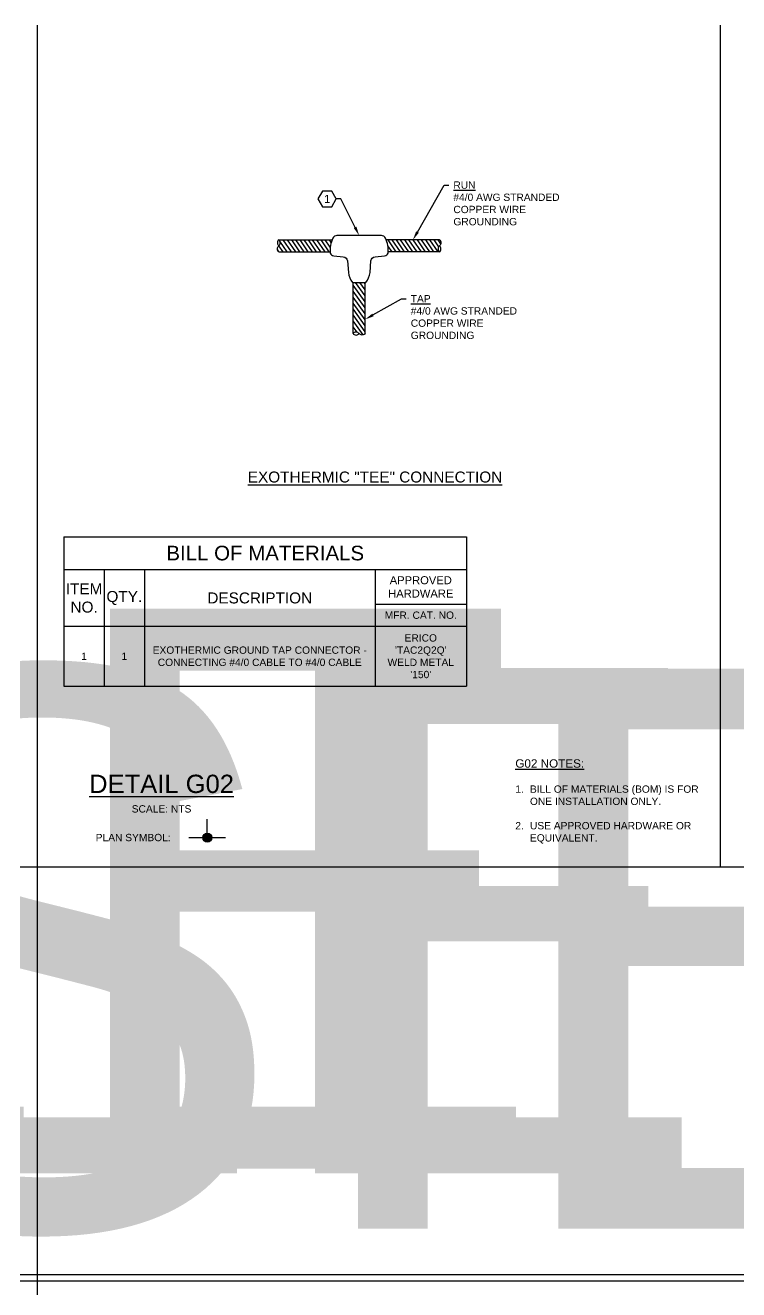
# Model space of a CAD drawing. Header units: feet. Extents: x -17 to 301, y -41 to 23.
# Drawn here: x 69 to 78.75, y 5.97 to 23.25 of the extents above; entities that cross this region are included whole.
import ezdxf
from ezdxf import colors
from ezdxf.entities.mleader import LeaderData, LeaderLine
from ezdxf.enums import TextEntityAlignment as Align
from ezdxf.math import Vec2, Vec3

# ---------------------------------------------------------------- set-up
doc = ezdxf.new("R2018")
doc.units = ezdxf.units.FT
doc.header["$MEASUREMENT"] = 0
for name, color, linetype in [('E-DETL', 7, 'Continuous'), ('G-ANNO-TEXT', 1, 'Continuous'), ('G-ANNO-TTLE', 3, 'Continuous'), ('G-BRDR', 5, 'Continuous')]:
    doc.layers.add(name, color=color, linetype=linetype)
doc.styles.add('NEI-A', font='arial.ttf')
doc.styles.get("Standard").update_dxf_attribs({"font": 'arial.ttf'})

# ---------------------------------------------------------------- blocks, each defined once
blk = doc.blocks.new('EXOTHERMIC_TEE')
at = {"layer": 'E-DETL', "linetype": 'Continuous'}
h = blk.add_hatch(dxfattribs=at)
h.set_pattern_fill('ANSI31', color=3, scale=0.375, angle=80)
edge = h.paths.add_edge_path()
edge.add_arc((0.021, -0.211), 0.419, 159.1023, 181.4566, ccw=False)
edge.add_line((-0.37, -0.061), (-1.095, -0.061))
edge.add_spline(control_points=[(-1.097, -0.061), (-1.087, -0.062), (-1.068, -0.107), (-1.088, -0.13), (-1.098, -0.141)], knot_values=[0.178885, 0.178885, 0.178885, 0.178885, 0.200978, 0.223338, 0.223338, 0.223338, 0.223338], degree=3, periodic=0)
edge.add_spline(control_points=[(-1.098, -0.141), (-1.108, -0.153), (-1.128, -0.176), (-1.108, -0.221), (-1.098, -0.221)], knot_values=[0.134164, 0.134164, 0.134164, 0.134164, 0.156525, 0.178885, 0.178885, 0.178885, 0.178885], degree=3, periodic=0)
edge.add_line((-1.098, -0.221), (-0.398, -0.221))
h = blk.add_hatch(dxfattribs=at)
h.set_pattern_fill('ANSI31', color=3, scale=0.375, angle=80)
edge = h.paths.add_edge_path()
edge.add_arc((-0.021, -0.211), 0.419, -1.4566, 20.8977, ccw=False)
edge.add_line((0.398, -0.221), (1.095, -0.221))
edge.add_spline(control_points=[(1.097, -0.221), (1.087, -0.221), (1.068, -0.175), (1.088, -0.153), (1.098, -0.141)], knot_values=[0.178885, 0.178885, 0.178885, 0.178885, 0.200978, 0.223338, 0.223338, 0.223338, 0.223338], degree=3, periodic=0)
edge.add_spline(control_points=[(1.098, -0.141), (1.108, -0.13), (1.128, -0.107), (1.108, -0.061), (1.098, -0.061)], knot_values=[0.134164, 0.134164, 0.134164, 0.134164, 0.156525, 0.178885, 0.178885, 0.178885, 0.178885], degree=3, periodic=0)
edge.add_line((1.098, -0.061), (0.37, -0.061))
h = blk.add_hatch(dxfattribs=at)
h.set_pattern_fill('ANSI31', color=3, scale=0.375, angle=80)
h.set_pattern_definition([(125, (-33.837274, -21.94375), (-0.03839775, -0.026886395), [])])
h.paths.add_polyline_path([(0.08, -0.641), (-0.08, -0.641), (-0.08, -1.34), (-0.08, -1.34), (-0.08, -1.34), (-0.08, -1.34), (-0.08, -1.339), (-0.08, -1.339), (-0.08, -1.339), (-0.08, -1.339), (-0.08, -1.338), (-0.08, -1.338), (-0.079, -1.338), (-0.079, -1.338), (-0.079, -1.337), (-0.079, -1.337), (-0.079, -1.337), (-0.079, -1.337), (-0.079, -1.336), (-0.079, -1.336), (-0.079, -1.336), (-0.078, -1.336), (-0.078, -1.336), (-0.078, -1.335), (-0.078, -1.335), (-0.078, -1.335), (-0.078, -1.335), (-0.077, -1.334), (-0.077, -1.334), (-0.077, -1.334), (-0.077, -1.334), (-0.077, -1.334), (-0.076, -1.333), (-0.076, -1.333), (-0.076, -1.333), (-0.076, -1.333), (-0.075, -1.332), (-0.075, -1.332), (-0.075, -1.332), (-0.075, -1.332), (-0.074, -1.332), (-0.074, -1.331), (-0.074, -1.331), (-0.074, -1.331), (-0.073, -1.331), (-0.073, -1.331), (-0.073, -1.33), (-0.072, -1.33), (-0.072, -1.33), (-0.072, -1.33), (-0.071, -1.33), (-0.071, -1.329), (-0.071, -1.329), (-0.071, -1.329), (-0.07, -1.329), (-0.07, -1.329), (-0.07, -1.328), (-0.069, -1.328), (-0.069, -1.328), (-0.069, -1.328), (-0.068, -1.328), (-0.068, -1.327), (-0.067, -1.327), (-0.067, -1.327), (-0.067, -1.327), (-0.066, -1.327), (-0.066, -1.327), (-0.066, -1.326), (-0.065, -1.326), (-0.065, -1.326), (-0.065, -1.326), (-0.064, -1.326), (-0.064, -1.326), (-0.063, -1.325), (-0.063, -1.325), (-0.063, -1.325), (-0.062, -1.325), (-0.062, -1.325), (-0.061, -1.325), (-0.061, -1.325), (-0.061, -1.324), (-0.06, -1.324), (-0.06, -1.324), (-0.059, -1.324), (-0.059, -1.324), (-0.059, -1.324), (-0.058, -1.324), (-0.058, -1.323), (-0.057, -1.323), (-0.057, -1.323), (-0.056, -1.323), (-0.056, -1.323), (-0.056, -1.323), (-0.055, -1.323), (-0.055, -1.323), (-0.054, -1.322), (-0.054, -1.322), (-0.054, -1.322), (-0.053, -1.322), (-0.053, -1.322), (-0.052, -1.322), (-0.052, -1.322), (-0.051, -1.322), (-0.051, -1.322), (-0.051, -1.322), (-0.05, -1.322), (-0.05, -1.321), (-0.049, -1.321), (-0.049, -1.321), (-0.048, -1.321), (-0.048, -1.321), (-0.048, -1.321), (-0.047, -1.321), (-0.047, -1.321), (-0.046, -1.321), (-0.046, -1.321), (-0.045, -1.321), (-0.045, -1.321), (-0.045, -1.321), (-0.044, -1.321), (-0.044, -1.321), (-0.043, -1.321), (-0.043, -1.321), (-0.043, -1.321), (-0.042, -1.321), (-0.042, -1.321), (-0.041, -1.321), (-0.041, -1.321), (-0.04, -1.321), (-0.04, -1.321), (-0.04, -1.321), (-0.039, -1.321), (-0.039, -1.321), (-0.039, -1.321), (-0.038, -1.321), (-0.038, -1.321), (-0.037, -1.321), (-0.037, -1.321), (-0.037, -1.321), (-0.036, -1.321), (-0.036, -1.321), (-0.035, -1.321), (-0.035, -1.321), (-0.035, -1.321), (-0.034, -1.321), (-0.034, -1.321), (-0.034, -1.321), (-0.033, -1.321), (-0.033, -1.321), (-0.032, -1.321), (-0.032, -1.321), (-0.032, -1.321), (-0.031, -1.321), (-0.031, -1.322), (-0.031, -1.322), (-0.03, -1.322), (-0.03, -1.322), (-0.03, -1.322), (-0.029, -1.322), (-0.029, -1.322), (-0.029, -1.322), (-0.028, -1.322), (-0.028, -1.322), (-0.028, -1.322), (-0.027, -1.323), (-0.027, -1.323), (-0.027, -1.323), (-0.026, -1.323), (-0.026, -1.323), (-0.026, -1.323), (-0.025, -1.323), (-0.025, -1.323), (-0.025, -1.324), (-0.024, -1.324), (-0.024, -1.324), (-0.024, -1.324), (-0.023, -1.324), (-0.023, -1.324), (-0.023, -1.324), (-0.022, -1.324), (-0.022, -1.325), (-0.022, -1.325), (-0.021, -1.325), (-0.021, -1.325), (-0.021, -1.325), (-0.02, -1.325), (-0.02, -1.326), (-0.02, -1.326), (-0.02, -1.326), (-0.019, -1.326), (-0.019, -1.326), (-0.019, -1.326), (-0.018, -1.327), (-0.018, -1.327), (-0.018, -1.327), (-0.017, -1.327), (-0.017, -1.327), (-0.017, -1.327), (-0.017, -1.328), (-0.016, -1.328), (-0.016, -1.328), (-0.016, -1.328), (-0.015, -1.328), (-0.015, -1.329), (-0.015, -1.329), (-0.015, -1.329), (-0.014, -1.329), (-0.014, -1.329), (-0.014, -1.329), (-0.013, -1.33), (-0.013, -1.33), (-0.013, -1.33), (-0.013, -1.33), (-0.012, -1.331), (-0.012, -1.331), (-0.012, -1.331), (-0.011, -1.331), (-0.011, -1.331), (-0.011, -1.332), (-0.011, -1.332), (-0.01, -1.332), (-0.01, -1.332), (-0.01, -1.332), (-0.009, -1.333), (-0.009, -1.333), (-0.009, -1.333), (-0.009, -1.333), (-0.008, -1.333), (-0.008, -1.334), (-0.008, -1.334), (-0.008, -1.334), (-0.007, -1.334), (-0.007, -1.335), (-0.007, -1.335), (-0.006, -1.335), (-0.006, -1.335), (-0.006, -1.335), (-0.006, -1.336), (-0.005, -1.336), (-0.005, -1.336), (-0.005, -1.336), (-0.005, -1.337), (-0.004, -1.337), (-0.004, -1.337), (-0.004, -1.337), (-0.003, -1.338), (-0.003, -1.338), (-0.003, -1.338), (-0.003, -1.338), (-0.002, -1.338), (-0.002, -1.339), (-0.002, -1.339), (-0.002, -1.339), (-0.001, -1.339), (-0.001, -1.34), (-0.001, -1.34), (-0.001, -1.34), (0, -1.34), (0, -1.341), (0, -1.341), (0.001, -1.341), (0.001, -1.341), (0.001, -1.341), (0.001, -1.342), (0.002, -1.342), (0.002, -1.342), (0.002, -1.342), (0.002, -1.343), (0.003, -1.343), (0.003, -1.343), (0.003, -1.343), (0.003, -1.344), (0.004, -1.344), (0.004, -1.344), (0.004, -1.344), (0.005, -1.345), (0.005, -1.345), (0.005, -1.345), (0.005, -1.345), (0.006, -1.345), (0.006, -1.346), (0.006, -1.346), (0.006, -1.346), (0.007, -1.346), (0.007, -1.347), (0.007, -1.347), (0.008, -1.347), (0.008, -1.347), (0.008, -1.347), (0.008, -1.348), (0.009, -1.348), (0.009, -1.348), (0.009, -1.348), (0.009, -1.349), (0.01, -1.349), (0.01, -1.349), (0.01, -1.349), (0.011, -1.349), (0.011, -1.35), (0.011, -1.35), (0.011, -1.35), (0.012, -1.35), (0.012, -1.35), (0.012, -1.351), (0.013, -1.351), (0.013, -1.351), (0.013, -1.351), (0.013, -1.351), (0.014, -1.352), (0.014, -1.352), (0.014, -1.352), (0.015, -1.352), (0.015, -1.352), (0.015, -1.353), (0.015, -1.353), (0.016, -1.353), (0.016, -1.353), (0.016, -1.353), (0.017, -1.354), (0.017, -1.354), (0.017, -1.354), (0.018, -1.354), (0.018, -1.354), (0.018, -1.354), (0.018, -1.355), (0.019, -1.355), (0.019, -1.355), (0.019, -1.355), (0.02, -1.355), (0.02, -1.355), (0.02, -1.356), (0.021, -1.356), (0.021, -1.356), (0.021, -1.356), (0.022, -1.356), (0.022, -1.356), (0.022, -1.357), (0.023, -1.357), (0.023, -1.357), (0.023, -1.357), (0.023, -1.357), (0.024, -1.357), (0.024, -1.357), (0.024, -1.358), (0.025, -1.358), (0.025, -1.358), (0.025, -1.358), (0.026, -1.358), (0.026, -1.358), (0.026, -1.358), (0.027, -1.358), (0.027, -1.359), (0.027, -1.359), (0.028, -1.359), (0.028, -1.359), (0.028, -1.359), (0.029, -1.359), (0.029, -1.359), (0.03, -1.359), (0.03, -1.359), (0.03, -1.359), (0.031, -1.359), (0.031, -1.36), (0.031, -1.36), (0.032, -1.36), (0.032, -1.36), (0.032, -1.36), (0.033, -1.36), (0.033, -1.36), (0.033, -1.36), (0.034, -1.36), (0.034, -1.36), (0.035, -1.36), (0.035, -1.36), (0.035, -1.36), (0.036, -1.36), (0.036, -1.36), (0.036, -1.36), (0.037, -1.36), (0.037, -1.36), (0.038, -1.36), (0.038, -1.361), (0.038, -1.361), (0.039, -1.361), (0.039, -1.361), (0.04, -1.361), (0.04, -1.361), (0.04, -1.361), (0.041, -1.361), (0.041, -1.361), (0.042, -1.361), (0.042, -1.361), (0.042, -1.36), (0.043, -1.36), (0.043, -1.36), (0.044, -1.36), (0.044, -1.36), (0.045, -1.36), (0.045, -1.36), (0.045, -1.36), (0.046, -1.36), (0.046, -1.36), (0.047, -1.36), (0.047, -1.36), (0.047, -1.36), (0.048, -1.36), (0.048, -1.36), (0.049, -1.36), (0.049, -1.36), (0.05, -1.36), (0.05, -1.36), (0.05, -1.359), (0.051, -1.359), (0.051, -1.359), (0.052, -1.359), (0.052, -1.359), (0.053, -1.359), (0.053, -1.359), (0.053, -1.359), (0.054, -1.359), (0.054, -1.359), (0.055, -1.359), (0.055, -1.358), (0.056, -1.358), (0.056, -1.358), (0.056, -1.358), (0.057, -1.358), (0.057, -1.358), (0.058, -1.358), (0.058, -1.358), (0.059, -1.357), (0.059, -1.357), (0.059, -1.357), (0.06, -1.357), (0.06, -1.357), (0.061, -1.357), (0.061, -1.357), (0.061, -1.356), (0.062, -1.356), (0.062, -1.356), (0.063, -1.356), (0.063, -1.356), (0.063, -1.356), (0.064, -1.355), (0.064, -1.355), (0.065, -1.355), (0.065, -1.355), (0.065, -1.355), (0.066, -1.355), (0.066, -1.354), (0.066, -1.354), (0.067, -1.354), (0.067, -1.354), (0.068, -1.354), (0.068, -1.354), (0.068, -1.353), (0.069, -1.353), (0.069, -1.353), (0.069, -1.353), (0.07, -1.353), (0.07, -1.352), (0.07, -1.352), (0.071, -1.352), (0.071, -1.352), (0.071, -1.352), (0.072, -1.351), (0.072, -1.351), (0.072, -1.351), (0.072, -1.351), (0.073, -1.351), (0.073, -1.35), (0.073, -1.35), (0.074, -1.35), (0.074, -1.35), (0.074, -1.35), (0.074, -1.349), (0.075, -1.349), (0.075, -1.349), (0.075, -1.349), (0.075, -1.349), (0.076, -1.348), (0.076, -1.348), (0.076, -1.348), (0.076, -1.348), (0.077, -1.347), (0.077, -1.347), (0.077, -1.347), (0.077, -1.347), (0.077, -1.347), (0.078, -1.346), (0.078, -1.346), (0.078, -1.346), (0.078, -1.346), (0.078, -1.345), (0.078, -1.345), (0.079, -1.345), (0.079, -1.345), (0.079, -1.345), (0.079, -1.344), (0.079, -1.344), (0.079, -1.344), (0.079, -1.344), (0.079, -1.343), (0.08, -1.343), (0.08, -1.343), (0.08, -1.343), (0.08, -1.342), (0.08, -1.342), (0.08, -1.342), (0.08, -1.342), (0.08, -1.341), (0.08, -1.341), (0.08, -1.341), (0.08, -1.341), (0.08, -1.341)])
at = {"layer": 'E-DETL', "color": 4, "linetype": 'Continuous'}
blk.add_lwpolyline([(0.36, -0.036, 0.294324), (0.303, 0), (-0.303, 0, 0.294324), (-0.36, -0.036, 0.124549), (-0.397, -0.239, 0.29735), (-0.347, -0.276), (-0.218, -0.289, -0.362268), (-0.161, -0.346), (-0.148, -0.506, 0.124431), (-0.092, -0.641), (0.092, -0.641, 0.124431), (0.148, -0.506), (0.161, -0.346, -0.362268), (0.218, -0.289), (0.347, -0.276, 0.29735), (0.397, -0.239, 0.124549)], format="xyb", close=True, dxfattribs=at)
at = {"layer": 'E-DETL', "color": 3, "linetype": 'Continuous'}
for points in [[(-1.098, -0.061), (-0.37, -0.061)], [(1.098, -0.061), (0.37, -0.061)], [(-1.098, -0.221), (-0.398, -0.221)], [(1.098, -0.221), (0.398, -0.221)], [(-0.08, -1.341), (-0.08, -0.641)], [(0.08, -1.341), (0.08, -0.641)]]:
    blk.add_lwpolyline(points, dxfattribs=at)
for points in [[(-1.098, -0.221), (-1.108, -0.221), (-1.128, -0.176), (-1.108, -0.153), (-1.098, -0.141), (-1.088, -0.13), (-1.068, -0.107), (-1.098, -0.038), (-1.128, -0.107), (-1.108, -0.13), (-1.098, -0.141)], [(1.098, -0.061), (1.108, -0.061), (1.128, -0.107), (1.108, -0.13), (1.098, -0.141), (1.088, -0.153), (1.068, -0.176), (1.098, -0.244), (1.128, -0.176), (1.108, -0.153), (1.098, -0.141)], [(0.08, -1.341), (0.08, -1.351), (0.034, -1.371), (0.011, -1.351), (0, -1.341), (-0.011, -1.331), (-0.034, -1.311), (-0.103, -1.341), (-0.034, -1.371), (-0.011, -1.351), (0, -1.341)]]:
    blk.add_open_spline(points, degree=3, knots=[0.1341641, 0.1341641, 0.1341641, 0.1341641, 0.1565248, 0.1788854, 0.1788854, 0.1788854, 0.2012461, 0.2236068, 0.2459675, 0.268328, 0.268328, 0.268328, 0.268328], dxfattribs=at)
blk = doc.blocks.new('_TagHexagon')
at = {"transparency": 16777216, "flags": 128}
blk.add_lwpolyline([(-0.063, 0.108), (-0.125, 0), (-0.063, -0.108), (0.062, -0.108), (0.125, 0), (0.062, 0.108)], close=True, dxfattribs=at)
at = {"color": 0, "transparency": 16777216, "style": 'NEI-A'}
blk.add_attdef('TAGNUMBER', text='', height=0.109, dxfattribs=at).set_placement((0, 0), align=Align.MIDDLE_CENTER)
blk = doc.blocks.new('*T15')
at = {"layer": 'G-ANNO-TEXT', "color": 0, "linetype": 'ByBlock', "lineweight": -2, "transparency": 16777216}
for p, q in [((0, 0), (5.5, 0)), ((0, 0), (0, -2.043)), ((5.5, 0), (5.5, -2.043)), ((0, -0.45), (5.5, -0.45)), ((0.55, -0.45), (0.55, -2.043)), ((1.1, -0.45), (1.1, -2.043)), ((4.25, -0.45), (4.25, -2.043)), ((4.25, -0.921), (5.5, -0.921)), ((0, -1.225), (5.5, -1.225)), ((0, -2.043), (5.5, -2.043))]:
    blk.add_line(p, q, dxfattribs=at)
at = {"layer": 'G-ANNO-TEXT', "color": 0, "transparency": 16777216, "attachment_point": 5, "style": 'NEI-A'}
for s, insert, char_height, width in [('BILL OF MATERIALS', (2.75, -0.225), 0.2, 5.38), ('ITEM\\PNO.', (0.275, -0.838), 0.15, 0.43), ('APPROVED HARDWARE', (4.875, -0.686), 0.10938, 1.13), ('QTY.', (0.825, -0.838), 0.15, 0.43), ('DESCRIPTION', (2.675, -0.838), 0.15, 3.03), ('MFR. CAT. NO.', (4.875, -1.073), 0.1, 1.13), ("ERICO\\P'TAC2Q2Q'\\PWELD METAL '150'", (4.875, -1.634), 0.1, 1.13), ('\\A1;EXOTHERMIC GROUND TAP CONNECTOR - CONNECTING #4/0 CABLE TO #4/0 CABLE', (2.675, -1.634), 0.1, 3.03), ('1', (0.275, -1.634), 0.1, 0.43), ('1', (0.825, -1.634), 0.1, 0.43)]:
    blk.add_mtext(s, dxfattribs=dict(at, insert=insert, char_height=char_height, width=width))
blk = doc.blocks.new('PLAN_SYMBOL-TEE_CONNECTION')
at = {"linetype": 'Continuous'}
h = blk.add_hatch(color=256, dxfattribs=at)
edge = h.paths.add_edge_path()
edge.add_arc((0.375, 0), 0.0625, 0, 360)
at = {"flags": 128}
for points in [[(0.375, 0), (0.375, 0.25)], [(0.125, 0), (0.625, 0)]]:
    blk.add_lwpolyline(points, dxfattribs=at)
at = {"linetype": 'Continuous'}
blk.add_circle((0.375, 0), 0.0625, dxfattribs=at)
at = {"insert": (-0.125, 0), "char_height": 0.1, "attachment_point": 6, "style": 'NEI-A'}
blk.add_mtext_dynamic_manual_height_columns('PLAN SYMBOL:', width=1.16098, gutter_width=0.547, heights=[0], dxfattribs=at)
blk = doc.blocks.new('DETAIL_TITLE')
at = {"style": 'NEI-A', "flags": 8}
blk.add_attdef('#', text='', height=0.2, dxfattribs=at).set_placement((0.592, -0.511), align=Align.MIDDLE_CENTER)
at = {"lineweight": 30, "flags": 104}
blk.add_attdef('DETAIL_TITLE', text='', height=0.2, dxfattribs=at).set_placement((0.91, -0.525), align=Align.BOTTOM_LEFT)
at = {"style": 'NEI-A'}
for tag, p in [('SCALE:', (0.939, -0.738)), ('1"_=_', (1.547, -0.738))]:
    blk.add_attdef(tag, text='', height=0.1, dxfattribs=at).set_placement(p, align=Align.BOTTOM_LEFT)

msp = doc.modelspace()

# ---------------------------------------------------------------- linework, layer by layer
at = {"layer": 'G-BRDR'}
msp.add_line((69.16219, 23.25), (69.16219, 0), dxfattribs=at)
at = {"layer": 'G-BRDR', "flags": 128}
for points in [[(78.49552, 23.25), (78.49552, 11.75)], [(60.02885, 11.75), (87.77885, 11.75)]]:
    msp.add_lwpolyline(points, dxfattribs=at)

# ---------------------------------------------------------------- block references
msp.add_blockref('*T15', (69.52885, 16.26165))
at = {"layer": 'E-DETL'}
msp.add_blockref('EXOTHERMIC_TEE', (73.56216, 20.37712), dxfattribs=at)
at = {"layer": 'G-ANNO-TEXT'}
ref = msp.add_blockref('DETAIL_TITLE', (0.72937, 15.50228), dxfattribs=at)
lines = msp.add_mtext('{\\LIRREVERSIBLE COMPRESSION GROUND ROD CONNECTION}', dxfattribs={"layer": '0', "insert": (1.63926, 15.27714), "char_height": 7.6528868, "attachment_point": 1})
ref.add_attrib('DETAIL_TITLE', '', (1.63926, 15.27714)).embed_mtext(lines)
ref = msp.add_blockref('DETAIL_TITLE', (10.19373, 14.69406), dxfattribs=at)
lines = msp.add_mtext('{\\LIRREVERSIBLE COMPRESSION TEE CONNECTION}', dxfattribs={"layer": '0', "insert": (11.10362, 14.46892), "char_height": 6.908848, "attachment_point": 1})
ref.add_attrib('DETAIL_TITLE', '', (11.10362, 14.46892)).embed_mtext(lines)
ref = msp.add_blockref('DETAIL_TITLE', (19.37282, 14.68379), dxfattribs=at)
lines = msp.add_mtext('{\\LIRREVERSIBLE COMPRESSION "CROSS" CONNECTION}', dxfattribs={"layer": '0', "insert": (20.28271, 14.45865), "char_height": 7.6528868, "attachment_point": 1})
ref.add_attrib('DETAIL_TITLE', '', (20.28271, 14.45865)).embed_mtext(lines)
msp.add_blockref('PLAN_SYMBOL-TEE_CONNECTION', (71.11219, 12.15), dxfattribs=at)

# ---------------------------------------------------------------- texts
at = {"layer": 'G-ANNO-TEXT', "style": 'NEI-A'}
for s, width, gutter_width, insert, char_height, attachment_point in [('{\\fArial|b0|i0|c0|p34;\\H1.1429x;\\W1;\\LG02 NOTES:}\\P\\P\\pxi-2,l2,t2;1.^IBILL OF MATERIALS (BOM) IS FOR ONE INSTALLATION ONLY.\\P\\pi0,l0,tz;\\P\\pi-2,l2,t2;2.^IUSE APPROVED HARDWARE OR EQUIVALENT.', 2.5984471, 0.9375, (75.69552, 13.21971), 0.1, 1), ('{\\LDETAIL G02}\\P{\\H0.4x;SCALE: NTS}', 2.1770987, 0.54688, (70.86219, 12.75), 0.25, 5)]:
    msp.add_mtext_dynamic_manual_height_columns(s, width=width, gutter_width=gutter_width, heights=[0], dxfattribs=dict(at, insert=insert, char_height=char_height, attachment_point=attachment_point))
at = {"layer": 'G-ANNO-TTLE', "insert": (73.77885, 17), "char_height": 0.15, "attachment_point": 8, "style": 'NEI-A'}
msp.add_mtext_dynamic_manual_height_columns('{\\LEXOTHERMIC "TEE" CONNECTION}', width=6.5266448, gutter_width=0.54688, heights=[0], dxfattribs=at)

# ---------------------------------------------------------------- leaders
at = {"layer": 'G-ANNO-TEXT'}
ml = msp.add_multileader_mtext('Standard', dxfattribs=at)
ml.set_content('{\\LRUN}\\P#4/0 AWG STRANDED COPPER WIRE GROUNDING', color=256, style='NEI-A')
ml.set_leader_properties()
ml.build(insert=Vec2(0, 0))
ml.multileader.update_dxf_attribs({"dogleg_length": 0.0625, "arrow_head_size": 0.125})
ctx = ml.context
ctx.base_point, ctx.char_height, ctx.arrow_head_size, ctx.landing_gap_size, ctx.plane_origin = Vec3(74.78665, 21.06578), 0.1, 0.125, 0.0625, Vec3(74.72415, 21.12712)
notes = []
notes.append((ctx, [(0, (1, 1, 0), (74.72415, 21.06578), (1, 0), 0.0625, [(0, [(74.29603, 20.31578)], 0, [])])]))
ctx.mtext.insert, ctx.mtext.width, ctx.mtext.flow_direction = Vec3(74.84915, 21.11664), 1.7052604, 5
ml = msp.add_multileader_block('Standard', dxfattribs=at)
ml.set_content('_TagHexagon', color=256)
ml.set_attribute('TAGNUMBER', '1', width=0)
ml.set_leader_properties()
ml.build(insert=Vec2(0, 0))
ml.multileader.update_dxf_attribs({"dogleg_length": 0.0625, "arrow_head_size": 0.125})
ctx = ml.context
ctx.base_point, ctx.char_height, ctx.arrow_head_size, ctx.landing_gap_size, ctx.plane_origin = Vec3(72.99966, 20.87712), 0.1, 0.125, 0.0625, Vec3(73.65881, 19.3359)
notes.append((ctx, [(1, (1, 1, 0), (73.31216, 20.87712), (-1, 0), 0.0625, [(0, [(73.56216, 20.37712)], 0, [])])]))
ctx.block.insert = Vec3(73.12466, 20.87712)
ml = msp.add_multileader_mtext('Standard', dxfattribs=at)
ml.set_content('{\\LTAP}\\P#4/0 AWG STRANDED COPPER WIRE GROUNDING', color=256, style='NEI-A')
ml.set_leader_properties()
ml.build(insert=Vec2(0, 0))
ml.multileader.update_dxf_attribs({"dogleg_length": 0.0625, "arrow_head_size": 0.125})
ctx = ml.context
ctx.base_point, ctx.char_height, ctx.arrow_head_size, ctx.landing_gap_size, ctx.plane_origin = Vec3(74.20466, 19.51256), 0.1, 0.125, 0.0625, Vec3(74.14216, 19.51256)
notes.append((ctx, [(0, (1, 1, 0), (74.14216, 19.51256), (1, 0), 0.0625, [(0, [(73.64216, 19.23033)], 0, [])])]))
ctx.mtext.insert, ctx.mtext.width, ctx.mtext.flow_direction = Vec3(74.26716, 19.56341), 1.7052604, 5
for ctx, leaders in notes:
    for number, flags, end, landing, length, lines in leaders:
        leader = LeaderData()
        leader.index, (leader.has_last_leader_line, leader.has_dogleg_vector, leader.attachment_direction) = number, flags
        leader.last_leader_point, leader.dogleg_vector, leader.dogleg_length = Vec3(end), Vec3(landing), length
        for number, points, colour, breaks in lines:
            line = LeaderLine()
            line.index, line.vertices, line.color, line.breaks = number, Vec3.list(points), colors.encode_raw_color(colour), breaks
            leader.lines.append(line)
        ctx.leaders.append(leader)

doc.saveas('drawing.dxf')
